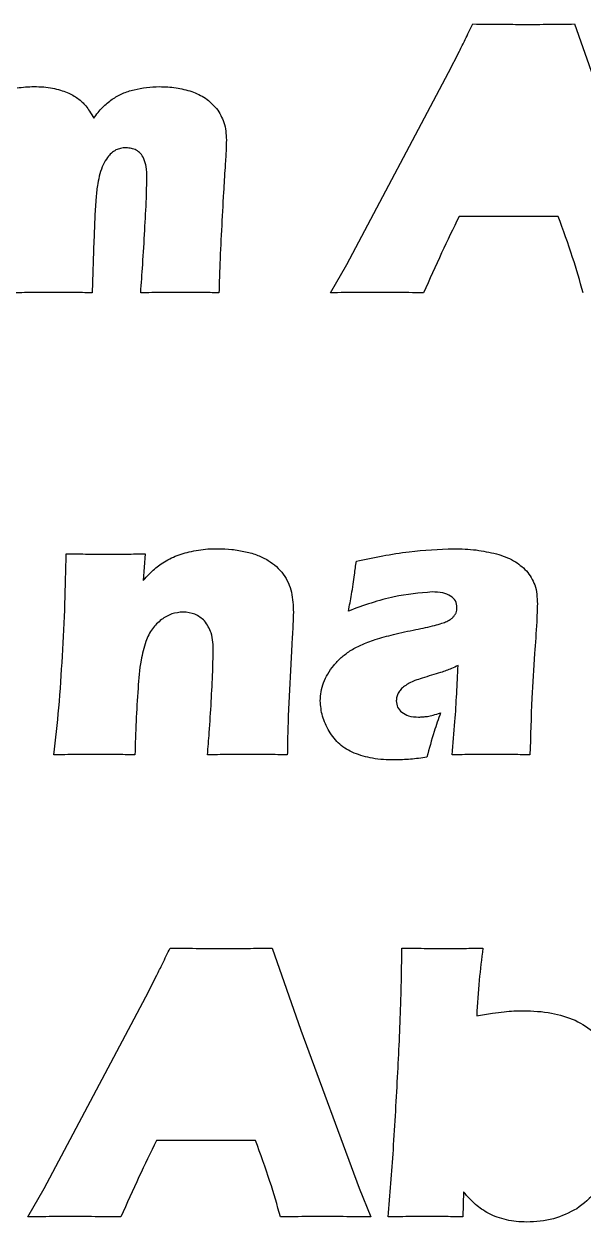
# Model space of a CAD drawing. Header units: millimetres. Extents: x -117 to 117, y -133 to 133.
# Drawn here: x -7.82 to -1.58, y 83.51 to 96.88 of the extents above; entities that cross this region are included whole.
import ezdxf

# ---------------------------------------------------------------- set-up
doc = ezdxf.new("R2010")
doc.units = ezdxf.units.MM
doc.layers.get('0').update_dxf_attribs({"linetype": 'CONTINUOUS'})

msp = doc.modelspace()

# ---------------------------------------------------------------- linework, layer by layer
for p, q in [((-1.671, 96.88), (-1.35, 95.964)), ((-3.077, 96.338), (-2.957, 96.577)), ((-4.214, 94.197), (-3.077, 96.338)), ((-1.855, 94.733), (-2.961, 94.733)), ((-7.035, 94.469), (-7.053, 93.88)), ((-4.397, 93.88), (-4.214, 94.197)), ((-6.463, 90.968), (-6.485, 90.669)), ((-4.828, 89.955), (-4.866, 89.159)), ((-5.048, 86.568), (-4.727, 85.652)), ((-6.454, 86.025), (-6.333, 86.265)), ((-7.591, 83.885), (-6.454, 86.025)), ((-4.727, 85.652), (-4.075, 83.889)), ((-5.231, 84.421), (-6.338, 84.421)), ((-7.774, 83.568), (-7.591, 83.885)), ((-4.075, 83.889), (-3.947, 83.568)), ((-2.912, 83.85), (-2.92, 83.568))]:
    msp.add_line(p, q)
for points, knots in [([(-2.957, 96.577), (-2.935, 96.62), (-2.886, 96.721), (-2.837, 96.822), (-2.809, 96.88)], [0, 0, 0, 0, 0.01432749, 0.03371863, 0.03371863, 0.03371863, 0.03371863]), ([(-2.809, 96.88), (-2.698, 96.879), (-2.509, 96.877), (-2.321, 96.876), (-2.244, 96.876)], [0, 0, 0, 0, 0.03345986, 0.05647848, 0.05647848, 0.05647848, 0.05647848]), ([(-2.244, 96.876), (-2.145, 96.876), (-1.954, 96.876), (-1.763, 96.879), (-1.671, 96.88)], [0, 0, 0, 0, 0.02983209, 0.05735806, 0.05735806, 0.05735806, 0.05735806]), ([(-7.891, 96.166), (-7.861, 96.171), (-7.798, 96.18), (-7.735, 96.181), (-7.702, 96.181)], [0, 0, 0, 0, 0.00930104, 0.01897895, 0.01897895, 0.01897895, 0.01897895]), ([(-7.702, 96.181), (-7.666, 96.181), (-7.597, 96.18), (-7.529, 96.168), (-7.496, 96.163)], [0, 0, 0, 0, 0.01077901, 0.02076644, 0.02076644, 0.02076644, 0.02076644]), ([(-7.496, 96.163), (-7.466, 96.157), (-7.411, 96.145), (-7.358, 96.125), (-7.333, 96.116)], [0, 0, 0, 0, 0.00904097, 0.01695572, 0.01695572, 0.01695572, 0.01695572]), ([(-6.832, 96.041), (-6.794, 96.063), (-6.717, 96.11), (-6.631, 96.135), (-6.587, 96.147)], [0, 0, 0, 0, 0.01311786, 0.02682671, 0.02682671, 0.02682671, 0.02682671]), ([(-6.587, 96.147), (-6.541, 96.157), (-6.448, 96.177), (-6.352, 96.18), (-6.305, 96.181)], [0, 0, 0, 0, 0.01416129, 0.02849982, 0.02849982, 0.02849982, 0.02849982]), ([(-6.305, 96.181), (-6.242, 96.179), (-6.12, 96.175), (-6.002, 96.143), (-5.944, 96.127)], [0, 0, 0, 0, 0.0186221, 0.03657423, 0.03657423, 0.03657423, 0.03657423]), ([(-5.944, 96.127), (-5.89, 96.105), (-5.784, 96.062), (-5.705, 95.978), (-5.666, 95.936)], [0, 0, 0, 0, 0.0171399, 0.03405196, 0.03405196, 0.03405196, 0.03405196]), ([(-7.333, 96.116), (-7.311, 96.106), (-7.27, 96.087), (-7.232, 96.062), (-7.214, 96.05)], [0, 0, 0, 0, 0.00707721, 0.01359956, 0.01359956, 0.01359956, 0.01359956]), ([(-7.214, 96.05), (-7.198, 96.037), (-7.166, 96.011), (-7.139, 95.98), (-7.125, 95.965)], [0, 0, 0, 0, 0.00620025, 0.01230421, 0.01230421, 0.01230421, 0.01230421]), ([(-7.036, 95.828), (-7.005, 95.871), (-6.947, 95.951), (-6.868, 96.012), (-6.832, 96.041)], [0, 0, 0, 0, 0.01586626, 0.02966293, 0.02966293, 0.02966293, 0.02966293]), ([(-7.125, 95.965), (-7.111, 95.946), (-7.079, 95.902), (-7.052, 95.854), (-7.036, 95.828)], [0, 0, 0, 0, 0.00712821, 0.01638155, 0.01638155, 0.01638155, 0.01638155]), ([(-5.666, 95.936), (-5.634, 95.886), (-5.567, 95.779), (-5.561, 95.653), (-5.557, 95.586)], [0, 0, 0, 0, 0.01753581, 0.03725718, 0.03725718, 0.03725718, 0.03725718]), ([(-6.79, 95.474), (-6.808, 95.463), (-6.844, 95.442), (-6.87, 95.409), (-6.883, 95.392)], [0, 0, 0, 0, 0.0059973, 0.01245332, 0.01245332, 0.01245332, 0.01245332]), ([(-6.676, 95.498), (-6.697, 95.497), (-6.736, 95.496), (-6.773, 95.481), (-6.79, 95.474)], [0, 0, 0, 0, 0.00619793, 0.01179331, 0.01179331, 0.01179331, 0.01179331]), ([(-6.562, 95.472), (-6.58, 95.48), (-6.617, 95.495), (-6.656, 95.497), (-6.676, 95.498)], [0, 0, 0, 0, 0.00575478, 0.01170925, 0.01170925, 0.01170925, 0.01170925]), ([(-6.478, 95.377), (-6.489, 95.398), (-6.509, 95.437), (-6.546, 95.461), (-6.562, 95.472)], [0, 0, 0, 0, 0.00700419, 0.01297722, 0.01297722, 0.01297722, 0.01297722]), ([(-5.557, 95.586), (-5.558, 95.544), (-5.56, 95.442), (-5.568, 95.34), (-5.572, 95.28)], [0, 0, 0, 0, 0.01269748, 0.03058756, 0.03058756, 0.03058756, 0.03058756]), ([(-6.883, 95.392), (-6.9, 95.365), (-6.937, 95.307), (-6.958, 95.242), (-6.969, 95.208)], [0, 0, 0, 0, 0.00954116, 0.02036553, 0.02036553, 0.02036553, 0.02036553]), ([(-6.445, 95.164), (-6.445, 95.206), (-6.445, 95.278), (-6.468, 95.347), (-6.478, 95.377)], [0, 0, 0, 0, 0.01247202, 0.02163787, 0.02163787, 0.02163787, 0.02163787]), ([(-6.969, 95.208), (-6.978, 95.171), (-6.998, 95.085), (-7.006, 94.996), (-7.011, 94.944)], [0, 0, 0, 0, 0.01116507, 0.026724, 0.026724, 0.026724, 0.026724]), ([(-5.572, 95.28), (-5.578, 95.188), (-5.593, 94.954), (-5.605, 94.72), (-5.612, 94.578)], [0, 0, 0, 0, 0.0278281, 0.07033432, 0.07033432, 0.07033432, 0.07033432]), ([(-6.468, 94.58), (-6.461, 94.699), (-6.45, 94.893), (-6.446, 95.088), (-6.445, 95.164)], [0, 0, 0, 0, 0.03567466, 0.05840186, 0.05840186, 0.05840186, 0.05840186]), ([(-7.011, 94.944), (-7.016, 94.875), (-7.027, 94.716), (-7.032, 94.558), (-7.035, 94.469)], [0, 0, 0, 0, 0.02092433, 0.04753836, 0.04753836, 0.04753836, 0.04753836]), ([(-2.961, 94.733), (-3.026, 94.598), (-3.163, 94.316), (-3.29, 94.029), (-3.356, 93.88)], [0, 0, 0, 0, 0.04506464, 0.09399582, 0.09399582, 0.09399582, 0.09399582]), ([(-1.576, 93.88), (-1.614, 94.012), (-1.696, 94.3), (-1.799, 94.581), (-1.855, 94.733)], [0, 0, 0, 0, 0.04117523, 0.08973593, 0.08973593, 0.08973593, 0.08973593]), ([(-6.513, 93.88), (-6.506, 93.985), (-6.488, 94.218), (-6.475, 94.452), (-6.468, 94.58)], [0, 0, 0, 0, 0.03153598, 0.0701485, 0.0701485, 0.0701485, 0.0701485]), ([(-5.612, 94.578), (-5.619, 94.437), (-5.631, 94.205), (-5.637, 93.972), (-5.64, 93.88)], [0, 0, 0, 0, 0.04238111, 0.06983803, 0.06983803, 0.06983803, 0.06983803]), ([(-7.476, 93.885), (-7.546, 93.885), (-7.698, 93.884), (-7.849, 93.882), (-7.931, 93.88)], [0, 0, 0, 0, 0.02102547, 0.04545606, 0.04545606, 0.04545606, 0.04545606]), ([(-7.053, 93.88), (-7.127, 93.882), (-7.268, 93.884), (-7.41, 93.885), (-7.476, 93.885)], [0, 0, 0, 0, 0.02234511, 0.04238259, 0.04238259, 0.04238259, 0.04238259]), ([(-6.03, 93.885), (-6.109, 93.885), (-6.27, 93.884), (-6.431, 93.882), (-6.513, 93.88)], [0, 0, 0, 0, 0.02360179, 0.04830272, 0.04830272, 0.04830272, 0.04830272]), ([(-5.64, 93.88), (-5.706, 93.882), (-5.836, 93.884), (-5.966, 93.885), (-6.03, 93.885)], [0, 0, 0, 0, 0.01987111, 0.03907938, 0.03907938, 0.03907938, 0.03907938]), ([(-3.858, 93.885), (-3.931, 93.884), (-4.11, 93.884), (-4.29, 93.882), (-4.397, 93.88)], [0, 0, 0, 0, 0.02183799, 0.0539065, 0.0539065, 0.0539065, 0.0539065]), ([(-3.356, 93.88), (-3.466, 93.882), (-3.633, 93.883), (-3.801, 93.884), (-3.858, 93.885)], [0, 0, 0, 0, 0.03300355, 0.05016336, 0.05016336, 0.05016336, 0.05016336]), ([(-7.386, 89.827), (-7.375, 90.022), (-7.356, 90.403), (-7.349, 90.783), (-7.345, 90.968)], [0, 0, 0, 0, 0.0587708, 0.1142538, 0.1142538, 0.1142538, 0.1142538]), ([(-7.345, 90.968), (-7.263, 90.967), (-7.111, 90.965), (-6.96, 90.964), (-6.89, 90.964)], [0, 0, 0, 0, 0.02459461, 0.0455557, 0.0455557, 0.0455557, 0.0455557]), ([(-6.89, 90.964), (-6.817, 90.964), (-6.675, 90.964), (-6.532, 90.967), (-6.463, 90.968)], [0, 0, 0, 0, 0.02178601, 0.04269506, 0.04269506, 0.04269506, 0.04269506]), ([(-6.229, 90.89), (-6.202, 90.905), (-6.149, 90.934), (-6.092, 90.954), (-6.063, 90.964)], [0, 0, 0, 0, 0.00903009, 0.01817682, 0.01817682, 0.01817682, 0.01817682]), ([(-6.063, 90.964), (-6.032, 90.973), (-5.969, 90.992), (-5.904, 91.003), (-5.87, 91.009)], [0, 0, 0, 0, 0.0095501, 0.01976498, 0.01976498, 0.01976498, 0.01976498]), ([(-5.87, 91.009), (-5.835, 91.014), (-5.762, 91.024), (-5.689, 91.025), (-5.652, 91.025)], [0, 0, 0, 0, 0.01075769, 0.02194711, 0.02194711, 0.02194711, 0.02194711]), ([(-5.652, 91.025), (-5.599, 91.024), (-5.496, 91.021), (-5.394, 91.001), (-5.343, 90.991)], [0, 0, 0, 0, 0.01565486, 0.03111336, 0.03111336, 0.03111336, 0.03111336]), ([(-5.343, 90.991), (-5.296, 90.98), (-5.208, 90.958), (-5.129, 90.915), (-5.091, 90.895)], [0, 0, 0, 0, 0.01441878, 0.02704909, 0.02704909, 0.02704909, 0.02704909]), ([(-4.107, 90.887), (-3.911, 90.927), (-3.552, 91.001), (-3.186, 91.018), (-3.019, 91.025)], [0, 0, 0, 0, 0.0597576, 0.1098309, 0.1098309, 0.1098309, 0.1098309]), ([(-3.019, 91.025), (-2.936, 91.023), (-2.775, 91.019), (-2.619, 90.984), (-2.544, 90.967)], [0, 0, 0, 0, 0.02488156, 0.04794119, 0.04794119, 0.04794119, 0.04794119]), ([(-2.544, 90.967), (-2.477, 90.946), (-2.352, 90.907), (-2.254, 90.82), (-2.208, 90.779)], [0, 0, 0, 0, 0.02063485, 0.03890806, 0.03890806, 0.03890806, 0.03890806]), ([(-6.485, 90.669), (-6.463, 90.694), (-6.422, 90.738), (-6.379, 90.78), (-6.359, 90.798)], [0, 0, 0, 0, 0.00993378, 0.01795766, 0.01795766, 0.01795766, 0.01795766]), ([(-6.359, 90.798), (-6.34, 90.814), (-6.299, 90.848), (-6.253, 90.876), (-6.229, 90.89)], [0, 0, 0, 0, 0.00752995, 0.01602798, 0.01602798, 0.01602798, 0.01602798]), ([(-5.091, 90.895), (-5.059, 90.873), (-4.995, 90.829), (-4.946, 90.769), (-4.922, 90.739)], [0, 0, 0, 0, 0.01164859, 0.0231287, 0.0231287, 0.0231287, 0.0231287]), ([(-4.142, 90.629), (-4.137, 90.664), (-4.126, 90.75), (-4.114, 90.836), (-4.107, 90.887)], [0, 0, 0, 0, 0.01067271, 0.02606236, 0.02606236, 0.02606236, 0.02606236]), ([(-2.208, 90.779), (-2.172, 90.728), (-2.095, 90.617), (-2.09, 90.481), (-2.087, 90.408)], [0, 0, 0, 0, 0.01818992, 0.03977634, 0.03977634, 0.03977634, 0.03977634]), ([(-4.922, 90.739), (-4.901, 90.707), (-4.86, 90.645), (-4.841, 90.573), (-4.832, 90.538)], [0, 0, 0, 0, 0.01122811, 0.02216648, 0.02216648, 0.02216648, 0.02216648]), ([(-4.832, 90.538), (-4.826, 90.501), (-4.813, 90.428), (-4.811, 90.353), (-4.81, 90.316)], [0, 0, 0, 0, 0.01105767, 0.02233491, 0.02233491, 0.02233491, 0.02233491]), ([(-4.195, 90.329), (-4.183, 90.39), (-4.164, 90.49), (-4.148, 90.59), (-4.142, 90.629)], [0, 0, 0, 0, 0.01869224, 0.03046245, 0.03046245, 0.03046245, 0.03046245]), ([(-3.261, 90.542), (-3.403, 90.53), (-3.724, 90.502), (-4.026, 90.391), (-4.195, 90.329)], [0, 0, 0, 0, 0.04256795, 0.09613856, 0.09613856, 0.09613856, 0.09613856]), ([(-3.055, 90.497), (-3.083, 90.51), (-3.148, 90.54), (-3.22, 90.541), (-3.261, 90.542)], [0, 0, 0, 0, 0.0093122, 0.02133654, 0.02133654, 0.02133654, 0.02133654]), ([(-2.984, 90.368), (-2.987, 90.395), (-2.993, 90.447), (-3.034, 90.48), (-3.055, 90.497)], [0, 0, 0, 0, 0.00759639, 0.01519116, 0.01519116, 0.01519116, 0.01519116]), ([(-2.087, 90.408), (-2.089, 90.341), (-2.096, 90.156), (-2.11, 89.972), (-2.12, 89.854)], [0, 0, 0, 0, 0.02001687, 0.05548736, 0.05548736, 0.05548736, 0.05548736]), ([(-6.041, 90.318), (-6.083, 90.314), (-6.17, 90.306), (-6.244, 90.259), (-6.282, 90.234)], [0, 0, 0, 0, 0.01257751, 0.02583706, 0.02583706, 0.02583706, 0.02583706]), ([(-5.8, 90.22), (-5.834, 90.248), (-5.904, 90.306), (-5.995, 90.314), (-6.041, 90.318)], [0, 0, 0, 0, 0.01306207, 0.02656753, 0.02656753, 0.02656753, 0.02656753]), ([(-4.81, 90.316), (-4.811, 90.272), (-4.815, 90.151), (-4.823, 90.031), (-4.828, 89.955)], [0, 0, 0, 0, 0.01319418, 0.03609027, 0.03609027, 0.03609027, 0.03609027]), ([(-3.097, 90.213), (-3.085, 90.22), (-3.061, 90.231), (-3.041, 90.249), (-3.031, 90.257)], [0, 0, 0, 0, 0.004204306, 0.007952453, 0.007952453, 0.007952453, 0.007952453]), ([(-3.031, 90.257), (-3.024, 90.266), (-3.009, 90.281), (-3, 90.301), (-2.995, 90.31)], [0, 0, 0, 0, 0.003372457, 0.006433283, 0.006433283, 0.006433283, 0.006433283]), ([(-2.995, 90.31), (-2.992, 90.319), (-2.986, 90.338), (-2.985, 90.358), (-2.984, 90.368)], [0, 0, 0, 0, 0.002947083, 0.00595419, 0.00595419, 0.00595419, 0.00595419]), ([(-6.282, 90.234), (-6.318, 90.202), (-6.394, 90.134), (-6.435, 90.041), (-6.456, 89.991)], [0, 0, 0, 0, 0.01434385, 0.03023812, 0.03023812, 0.03023812, 0.03023812]), ([(-5.704, 89.874), (-5.705, 89.946), (-5.706, 90.071), (-5.772, 90.176), (-5.8, 90.22)], [0, 0, 0, 0, 0.02120656, 0.0365353, 0.0365353, 0.0365353, 0.0365353]), ([(-3.897, 90.01), (-3.83, 90.03), (-3.68, 90.075), (-3.527, 90.105), (-3.443, 90.122)], [0, 0, 0, 0, 0.02109876, 0.04675507, 0.04675507, 0.04675507, 0.04675507]), ([(-3.443, 90.122), (-3.407, 90.129), (-3.336, 90.143), (-3.267, 90.161), (-3.234, 90.169)], [0, 0, 0, 0, 0.01119292, 0.0215104, 0.0215104, 0.0215104, 0.0215104]), ([(-3.234, 90.169), (-3.206, 90.177), (-3.16, 90.189), (-3.115, 90.206), (-3.097, 90.213)], [0, 0, 0, 0, 0.00851774, 0.01432319, 0.01432319, 0.01432319, 0.01432319]), ([(-6.456, 89.991), (-6.476, 89.921), (-6.524, 89.75), (-6.536, 89.572), (-6.543, 89.467)], [0, 0, 0, 0, 0.02171653, 0.0532509, 0.0532509, 0.0532509, 0.0532509]), ([(-4.179, 89.884), (-4.139, 89.907), (-4.049, 89.958), (-3.951, 89.991), (-3.897, 90.01)], [0, 0, 0, 0, 0.0138471, 0.0309895, 0.0309895, 0.0309895, 0.0309895]), ([(-5.726, 89.319), (-5.72, 89.431), (-5.709, 89.616), (-5.706, 89.801), (-5.704, 89.874)], [0, 0, 0, 0, 0.03363995, 0.05554259, 0.05554259, 0.05554259, 0.05554259]), ([(-4.36, 89.722), (-4.333, 89.753), (-4.279, 89.813), (-4.213, 89.86), (-4.179, 89.884)], [0, 0, 0, 0, 0.01210343, 0.02427187, 0.02427187, 0.02427187, 0.02427187]), ([(-2.12, 89.854), (-2.13, 89.688), (-2.154, 89.312), (-2.164, 88.935), (-2.17, 88.724)], [0, 0, 0, 0, 0.0498651, 0.1130879, 0.1130879, 0.1130879, 0.1130879]), ([(-7.483, 88.724), (-7.462, 88.899), (-7.42, 89.266), (-7.398, 89.634), (-7.386, 89.827)], [0, 0, 0, 0, 0.0527964, 0.1106626, 0.1106626, 0.1106626, 0.1106626]), ([(-4.473, 89.529), (-4.458, 89.562), (-4.429, 89.631), (-4.383, 89.691), (-4.36, 89.722)], [0, 0, 0, 0, 0.01082528, 0.02248426, 0.02248426, 0.02248426, 0.02248426]), ([(-2.972, 89.722), (-2.997, 89.71), (-3.04, 89.69), (-3.084, 89.673), (-3.103, 89.665)], [0, 0, 0, 0, 0.00817083, 0.01424528, 0.01424528, 0.01424528, 0.01424528]), ([(-3.039, 88.724), (-3.027, 88.848), (-2.997, 89.18), (-2.982, 89.513), (-2.972, 89.722)], [0, 0, 0, 0, 0.0371679, 0.1000118, 0.1000118, 0.1000118, 0.1000118]), ([(-3.268, 89.612), (-3.303, 89.602), (-3.366, 89.583), (-3.427, 89.562), (-3.453, 89.553)], [0, 0, 0, 0, 0.01103776, 0.01945548, 0.01945548, 0.01945548, 0.01945548]), ([(-3.103, 89.665), (-3.124, 89.658), (-3.179, 89.639), (-3.234, 89.622), (-3.268, 89.612)], [0, 0, 0, 0, 0.00685766, 0.01737574, 0.01737574, 0.01737574, 0.01737574]), ([(-6.543, 89.467), (-6.551, 89.344), (-6.567, 89.097), (-6.574, 88.849), (-6.578, 88.724)], [0, 0, 0, 0, 0.03687434, 0.07436921, 0.07436921, 0.07436921, 0.07436921]), ([(-4.509, 89.327), (-4.507, 89.361), (-4.504, 89.43), (-4.483, 89.496), (-4.473, 89.529)], [0, 0, 0, 0, 0.01025993, 0.02062271, 0.02062271, 0.02062271, 0.02062271]), ([(-3.57, 89.491), (-3.584, 89.479), (-3.612, 89.457), (-3.631, 89.428), (-3.64, 89.414)], [0, 0, 0, 0, 0.00567333, 0.0104724, 0.0104724, 0.0104724, 0.0104724]), ([(-3.453, 89.553), (-3.475, 89.545), (-3.516, 89.528), (-3.552, 89.503), (-3.57, 89.491)], [0, 0, 0, 0, 0.0068262, 0.01318728, 0.01318728, 0.01318728, 0.01318728]), ([(-5.768, 88.724), (-5.761, 88.807), (-5.744, 89.005), (-5.733, 89.203), (-5.726, 89.319)], [0, 0, 0, 0, 0.02494717, 0.05960241, 0.05960241, 0.05960241, 0.05960241]), ([(-4.411, 88.988), (-4.44, 89.043), (-4.495, 89.15), (-4.504, 89.269), (-4.509, 89.327)], [0, 0, 0, 0, 0.0184443, 0.035543, 0.035543, 0.035543, 0.035543]), ([(-3.64, 89.414), (-3.646, 89.401), (-3.658, 89.373), (-3.66, 89.342), (-3.661, 89.327)], [0, 0, 0, 0, 0.004458516, 0.009103104, 0.009103104, 0.009103104, 0.009103104]), ([(-3.661, 89.327), (-3.658, 89.302), (-3.653, 89.253), (-3.619, 89.217), (-3.601, 89.199)], [0, 0, 0, 0, 0.00708044, 0.01440991, 0.01440991, 0.01440991, 0.01440991]), ([(-3.601, 89.199), (-3.576, 89.184), (-3.519, 89.148), (-3.451, 89.147), (-3.412, 89.146)], [0, 0, 0, 0, 0.00865001, 0.01993632, 0.01993632, 0.01993632, 0.01993632]), ([(-3.168, 89.192), (-3.192, 89.123), (-3.249, 88.96), (-3.294, 88.794), (-3.32, 88.698)], [0, 0, 0, 0, 0.02196209, 0.05173632, 0.05173632, 0.05173632, 0.05173632]), ([(-3.313, 89.154), (-3.292, 89.158), (-3.243, 89.168), (-3.196, 89.183), (-3.168, 89.192)], [0, 0, 0, 0, 0.00640674, 0.01501924, 0.01501924, 0.01501924, 0.01501924]), ([(-4.866, 89.159), (-4.869, 89.084), (-4.875, 88.939), (-4.876, 88.794), (-4.877, 88.724)], [0, 0, 0, 0, 0.02265274, 0.04353363, 0.04353363, 0.04353363, 0.04353363]), ([(-3.412, 89.146), (-3.396, 89.147), (-3.363, 89.147), (-3.33, 89.152), (-3.313, 89.154)], [0, 0, 0, 0, 0.004784163, 0.009926421, 0.009926421, 0.009926421, 0.009926421]), ([(-4.132, 88.743), (-4.189, 88.772), (-4.303, 88.83), (-4.375, 88.936), (-4.411, 88.988)], [0, 0, 0, 0, 0.01886149, 0.03766753, 0.03766753, 0.03766753, 0.03766753]), ([(-7.006, 88.729), (-7.082, 88.729), (-7.241, 88.728), (-7.4, 88.726), (-7.483, 88.724)], [0, 0, 0, 0, 0.02290085, 0.04767044, 0.04767044, 0.04767044, 0.04767044]), ([(-6.578, 88.724), (-6.65, 88.726), (-6.793, 88.728), (-6.935, 88.729), (-7.006, 88.729)], [0, 0, 0, 0, 0.02169478, 0.04283612, 0.04283612, 0.04283612, 0.04283612]), ([(-5.292, 88.729), (-5.375, 88.729), (-5.534, 88.728), (-5.693, 88.726), (-5.768, 88.724)], [0, 0, 0, 0, 0.02497745, 0.04765059, 0.04765059, 0.04765059, 0.04765059]), ([(-4.877, 88.724), (-4.948, 88.726), (-5.087, 88.728), (-5.225, 88.729), (-5.292, 88.729)], [0, 0, 0, 0, 0.02146593, 0.0415034, 0.0415034, 0.0415034, 0.0415034]), ([(-3.678, 88.667), (-3.762, 88.669), (-3.917, 88.673), (-4.065, 88.721), (-4.132, 88.743)], [0, 0, 0, 0, 0.02504429, 0.04623362, 0.04623362, 0.04623362, 0.04623362]), ([(-3.32, 88.698), (-3.381, 88.689), (-3.5, 88.672), (-3.62, 88.669), (-3.678, 88.667)], [0, 0, 0, 0, 0.01855049, 0.03598537, 0.03598537, 0.03598537, 0.03598537]), ([(-2.599, 88.729), (-2.67, 88.729), (-2.817, 88.728), (-2.963, 88.726), (-3.039, 88.724)], [0, 0, 0, 0, 0.02133016, 0.0439828, 0.0439828, 0.0439828, 0.0439828]), ([(-2.17, 88.724), (-2.242, 88.726), (-2.385, 88.728), (-2.528, 88.729), (-2.599, 88.729)], [0, 0, 0, 0, 0.02149739, 0.04288382, 0.04288382, 0.04288382, 0.04288382]), ([(-6.333, 86.265), (-6.312, 86.308), (-6.263, 86.409), (-6.214, 86.51), (-6.186, 86.568)], [0, 0, 0, 0, 0.01432739, 0.03371873, 0.03371873, 0.03371873, 0.03371873]), ([(-6.186, 86.568), (-6.075, 86.567), (-5.886, 86.565), (-5.698, 86.564), (-5.621, 86.564)], [0, 0, 0, 0, 0.03345938, 0.05647848, 0.05647848, 0.05647848, 0.05647848]), ([(-5.621, 86.564), (-5.522, 86.564), (-5.331, 86.564), (-5.14, 86.567), (-5.048, 86.568)], [0, 0, 0, 0, 0.02983209, 0.05735758, 0.05735758, 0.05735758, 0.05735758]), ([(-3.644, 85.181), (-3.631, 85.45), (-3.608, 85.912), (-3.601, 86.375), (-3.598, 86.568)], [0, 0, 0, 0, 0.0807881, 0.1387665, 0.1387665, 0.1387665, 0.1387665]), ([(-3.598, 86.568), (-3.516, 86.567), (-3.357, 86.565), (-3.198, 86.564), (-3.121, 86.564)], [0, 0, 0, 0, 0.02468186, 0.04771193, 0.04771193, 0.04771193, 0.04771193]), ([(-3.121, 86.564), (-3.049, 86.564), (-2.907, 86.564), (-2.765, 86.567), (-2.695, 86.568)], [0, 0, 0, 0, 0.02154807, 0.04265689, 0.04265689, 0.04265689, 0.04265689]), ([(-2.695, 86.568), (-2.71, 86.448), (-2.741, 86.198), (-2.756, 85.946), (-2.764, 85.814)], [0, 0, 0, 0, 0.03622714, 0.07572481, 0.07572481, 0.07572481, 0.07572481]), ([(-2.764, 85.814), (-2.706, 85.824), (-2.603, 85.841), (-2.501, 85.853), (-2.457, 85.858)], [0, 0, 0, 0, 0.017898, 0.03107448, 0.03107448, 0.03107448, 0.03107448]), ([(-2.457, 85.858), (-2.421, 85.862), (-2.35, 85.868), (-2.279, 85.869), (-2.244, 85.869)], [0, 0, 0, 0, 0.01074381, 0.02135079, 0.02135079, 0.02135079, 0.02135079]), ([(-2.244, 85.869), (-2.138, 85.866), (-1.939, 85.86), (-1.752, 85.794), (-1.665, 85.763)], [0, 0, 0, 0, 0.03150405, 0.05918714, 0.05918714, 0.05918714, 0.05918714]), ([(-1.665, 85.763), (-1.588, 85.72), (-1.429, 85.632), (-1.326, 85.481), (-1.274, 85.403)], [0, 0, 0, 0, 0.0260849, 0.05377607, 0.05377607, 0.05377607, 0.05377607]), ([(-3.752, 83.568), (-3.731, 83.818), (-3.688, 84.355), (-3.66, 84.893), (-3.644, 85.181)], [0, 0, 0, 0, 0.0751657, 0.1616835, 0.1616835, 0.1616835, 0.1616835]), ([(-6.338, 84.421), (-6.403, 84.286), (-6.54, 84.004), (-6.667, 83.717), (-6.733, 83.568)], [0, 0, 0, 0, 0.04506475, 0.09399581, 0.09399581, 0.09399581, 0.09399581]), ([(-4.953, 83.568), (-4.991, 83.7), (-5.073, 83.988), (-5.176, 84.269), (-5.231, 84.421)], [0, 0, 0, 0, 0.04117548, 0.08973607, 0.08973607, 0.08973607, 0.08973607]), ([(-1.266, 84.114), (-1.316, 84.02), (-1.41, 83.84), (-1.572, 83.718), (-1.648, 83.659)], [0, 0, 0, 0, 0.03149603, 0.06007719, 0.06007719, 0.06007719, 0.06007719]), ([(-2.776, 83.707), (-2.797, 83.727), (-2.845, 83.772), (-2.888, 83.822), (-2.912, 83.85)], [0, 0, 0, 0, 0.00889711, 0.01975179, 0.01975179, 0.01975179, 0.01975179]), ([(-2.629, 83.607), (-2.656, 83.622), (-2.708, 83.651), (-2.754, 83.689), (-2.776, 83.707)], [0, 0, 0, 0, 0.00942746, 0.01782849, 0.01782849, 0.01782849, 0.01782849]), ([(-7.235, 83.573), (-7.308, 83.572), (-7.487, 83.572), (-7.667, 83.57), (-7.774, 83.568)], [0, 0, 0, 0, 0.02183846, 0.05390651, 0.05390651, 0.05390651, 0.05390651]), ([(-6.733, 83.568), (-6.843, 83.57), (-7.01, 83.571), (-7.178, 83.572), (-7.235, 83.573)], [0, 0, 0, 0, 0.03300402, 0.05016336, 0.05016336, 0.05016336, 0.05016336]), ([(-4.409, 83.573), (-4.486, 83.572), (-4.667, 83.572), (-4.848, 83.57), (-4.953, 83.568)], [0, 0, 0, 0, 0.02282741, 0.05434617, 0.05434617, 0.05434617, 0.05434617]), ([(-3.947, 83.568), (-4.049, 83.57), (-4.203, 83.571), (-4.357, 83.572), (-4.409, 83.573)], [0, 0, 0, 0, 0.03058373, 0.04620387, 0.04620387, 0.04620387, 0.04620387]), ([(-3.314, 83.573), (-3.372, 83.572), (-3.518, 83.572), (-3.664, 83.57), (-3.752, 83.568)], [0, 0, 0, 0, 0.01744114, 0.04379704, 0.04379704, 0.04379704, 0.04379704]), ([(-2.92, 83.568), (-2.992, 83.57), (-3.123, 83.572), (-3.255, 83.572), (-3.314, 83.573)], [0, 0, 0, 0, 0.02162469, 0.03939485, 0.03939485, 0.03939485, 0.03939485]), ([(-2.433, 83.535), (-2.468, 83.544), (-2.535, 83.561), (-2.598, 83.592), (-2.629, 83.607)], [0, 0, 0, 0, 0.01070092, 0.02087095, 0.02087095, 0.02087095, 0.02087095]), ([(-1.648, 83.659), (-1.733, 83.616), (-1.908, 83.527), (-2.105, 83.516), (-2.207, 83.511)], [0, 0, 0, 0, 0.02821666, 0.05833263, 0.05833263, 0.05833263, 0.05833263]), ([(-2.207, 83.511), (-2.245, 83.512), (-2.321, 83.514), (-2.396, 83.528), (-2.433, 83.535)], [0, 0, 0, 0, 0.01160861, 0.02279907, 0.02279907, 0.02279907, 0.02279907])]:
    msp.add_open_spline(points, degree=3, knots=knots)

doc.saveas('drawing.dxf')
